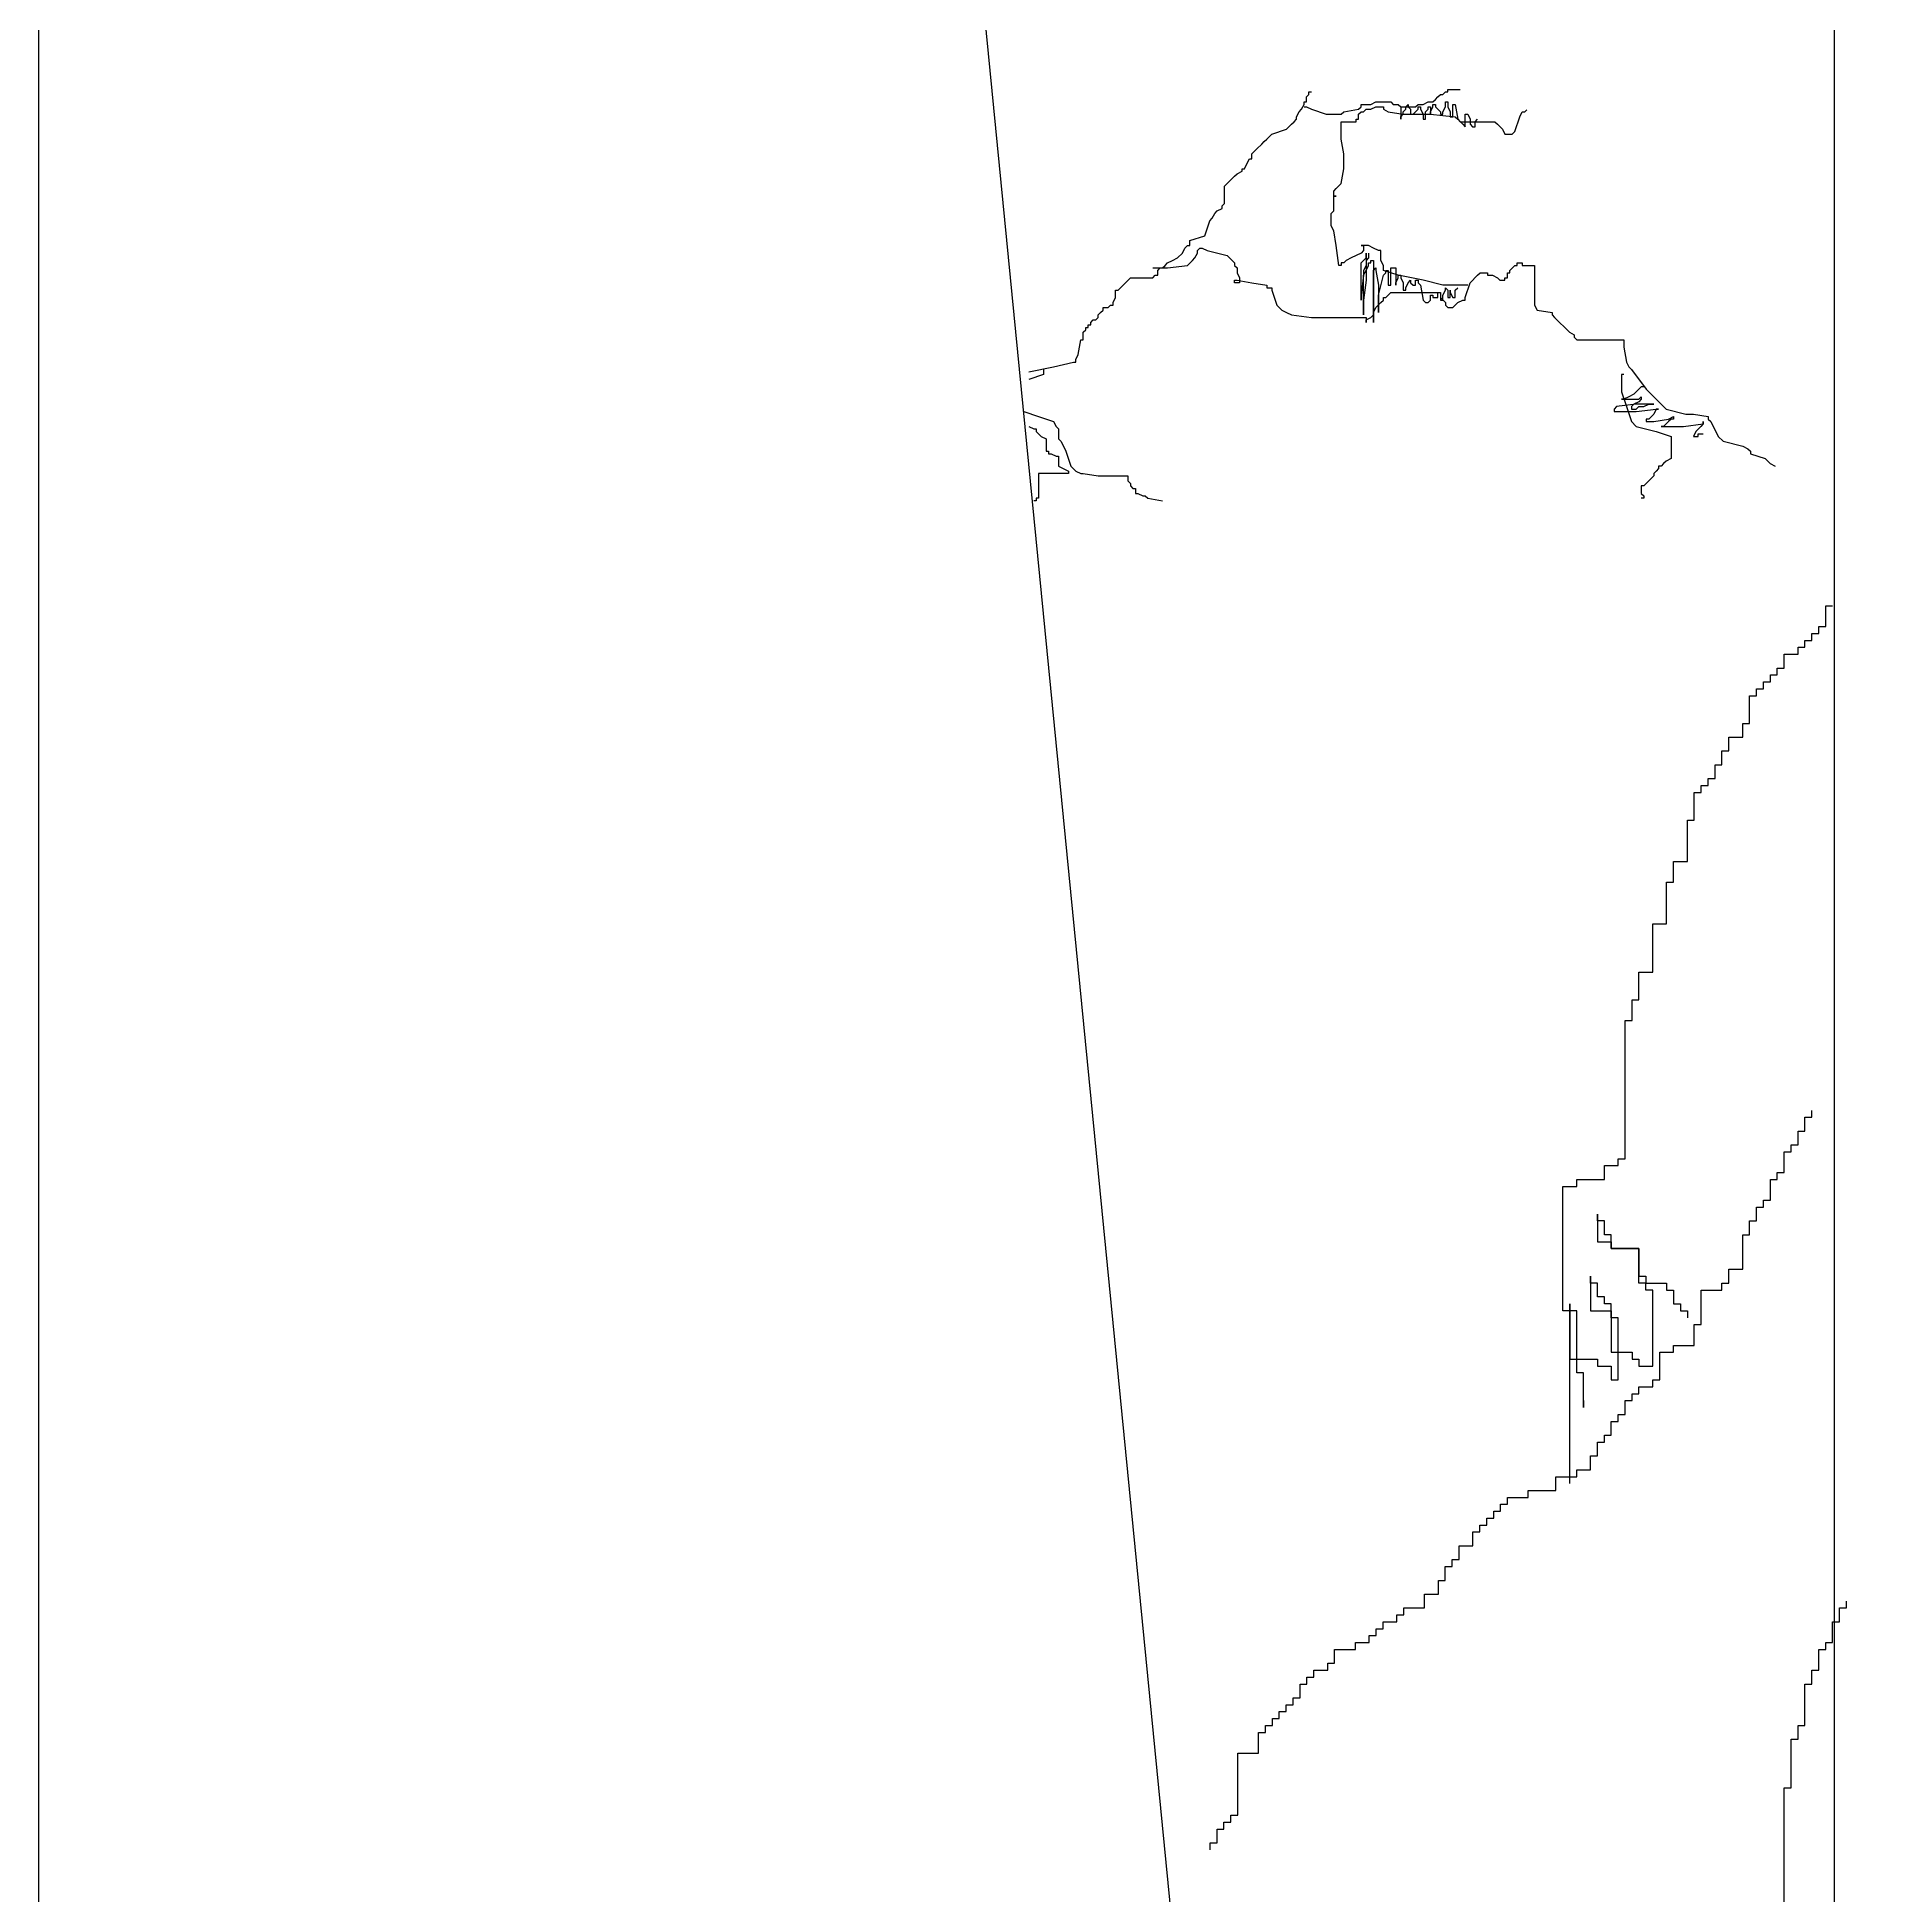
# Model space of a CAD drawing. Header units: metres. Extents: x -150 to 5859, y 346 to 5792.
# Drawn here: x -102 to 494, y 1995 to 2596 of the extents above; entities that cross this region are included whole.
import ezdxf

# ---------------------------------------------------------------- set-up
doc = ezdxf.new("R2010")
doc.units = ezdxf.units.M
for name, color, linetype in [('2', 2, 'Continuous'), ('7', 7, 'Continuous'), ('BH', 3, 'Continuous'), ('DIM', 3, 'Continuous')]:
    doc.layers.add(name, color=color, linetype=linetype)
doc.dimstyles.get("Standard").update_dxf_attribs({"dimtxt": 2.5, "dimasz": 2.5, "dimexe": 1.25, "dimexo": 0.625, "dimtad": 1, "dimcen": 2.5, "dimazin": 3, "dimtfac": 1, "dimtmove": 0, "dimatfit": 3})

# ---------------------------------------------------------------- blocks, each defined once
blk = doc.blocks.new('*D13')
for p, q in [((-101.48, 3872.94), (-101.48, 2672.94)), ((-101.73, 2672.94), (-101.98, 2672.94)), ((-101.48, 1472.94), (-101.48, 2672.94)), ((-101.48, 2672.94), (-101.48, 2672.94)), ((-101.23, 2672.94), (-100.98, 2672.94))]:
    blk.add_line(p, q)
at = {"layer": 'Defpoints'}
for p in [(-101.48, 3872.94), (-101.48, 2672.94), (-101.48, 1472.94)]:
    blk.add_point(p, dxfattribs=at)
at = {"layer": 'DIM', "insert": (-101.48, 2674.065), "char_height": 1, "attachment_point": 5}
blk.add_mtext('0', dxfattribs=at)
blk = doc.blocks.new('*D14')
for p, q in [((-101.48, 3522.94), (-101.48, 2747.94)), ((-101.73, 2747.94), (-101.98, 2747.94)), ((-101.48, 1972.94), (-101.48, 2747.94)), ((-101.48, 2747.94), (-101.48, 2747.94)), ((-101.23, 2747.94), (-100.98, 2747.94))]:
    blk.add_line(p, q)
at = {"layer": 'Defpoints'}
for p in [(-101.48, 3522.94), (-101.48, 2747.94), (-101.48, 1972.94)]:
    blk.add_point(p, dxfattribs=at)
at = {"layer": 'DIM', "insert": (-101.48, 2749.065), "char_height": 1, "attachment_point": 5}
blk.add_mtext('0', dxfattribs=at)

msp = doc.modelspace()

# ---------------------------------------------------------------- linework, layer by layer
at = {"layer": '2'}
msp.add_lwpolyline([(315.77, 1472.94), (480.1, 1472.94), (480.1, 3872.94), (80.1, 3872.94), (315.77, 1472.94)], dxfattribs=at)
at = {"layer": '7'}
msp.add_lwpolyline([(480.1, 1472.94), (480.1, 3572.94), (1980.1, 3572.94), (1980.1, 1472.94)], dxfattribs=at)
at = {"layer": 'BH'}
for p, q in [((309.11, 2576.89), (309.92, 2577.69)), ((309.11, 2575.28), (309.11, 2576.89)), ((309.92, 2577.69), (309.92, 2578.49)), ((309.92, 2578.49), (310.72, 2578.49)), ((350.08, 2575.28), (350.88, 2576.09)), ((350.88, 2576.09), (351.68, 2576.89)), ((351.68, 2576.89), (352.49, 2577.69)), ((352.49, 2577.69), (353.29, 2577.69)), ((353.29, 2577.69), (354.09, 2578.49)), ((354.09, 2578.49), (354.89, 2578.49)), ((354.89, 2578.49), (354.89, 2579.3)), ((354.89, 2579.3), (358.91, 2579.3)), ((305.1, 2568.86), (305.9, 2569.67)), ((305.9, 2570.47), (306.71, 2572.07)), ((305.9, 2569.67), (305.9, 2570.47)), ((306.71, 2572.07), (307.51, 2572.88)), ((307.51, 2572.88), (308.31, 2574.48)), ((308.31, 2574.48), (308.31, 2575.28)), ((308.31, 2575.28), (309.11, 2575.28)), ((308.31, 2573.68), (309.11, 2573.68)), ((309.11, 2573.68), (310.72, 2572.88)), ((310.72, 2572.88), (315.54, 2571.27)), ((315.54, 2571.27), (320.36, 2571.27)), ((320.36, 2571.27), (321.16, 2572.07)), ((321.16, 2572.07), (325.98, 2572.88)), ((325.18, 2568.86), (325.18, 2569.67)), ((325.18, 2569.67), (325.98, 2569.67)), ((325.98, 2572.88), (326.78, 2573.68)), ((325.98, 2571.27), (326.78, 2572.07)), ((325.98, 2569.67), (325.98, 2571.27)), ((326.78, 2573.68), (326.78, 2574.48)), ((326.78, 2574.48), (330, 2574.48)), ((326.78, 2572.07), (327.59, 2572.07)), ((327.59, 2572.07), (328.39, 2572.88)), ((328.39, 2572.88), (330, 2572.88)), ((330, 2574.48), (331.6, 2575.28)), ((330, 2572.88), (331.6, 2573.68)), ((331.6, 2575.28), (336.42, 2575.28)), ((331.6, 2573.68), (334.01, 2573.68)), ((334.01, 2573.68), (334.01, 2572.88)), ((334.01, 2572.88), (335.62, 2572.07)), ((335.62, 2572.07), (340.44, 2571.27)), ((336.42, 2575.28), (337.23, 2574.48)), ((337.23, 2574.48), (338.83, 2574.48)), ((338.83, 2574.48), (339.63, 2573.68)), ((339.63, 2573.68), (339.63, 2569.67)), ((339.63, 2573.68), (344.45, 2573.68)), ((339.63, 2570.47), (340.44, 2571.27)), ((339.63, 2569.67), (339.63, 2570.47)), ((340.44, 2572.07), (341.24, 2572.88)), ((340.44, 2571.27), (340.44, 2572.07)), ((340.44, 2571.27), (349.27, 2571.27)), ((341.24, 2573.68), (342.04, 2574.48)), ((341.24, 2572.88), (341.24, 2573.68)), ((342.04, 2574.48), (342.04, 2573.68)), ((342.04, 2573.68), (342.85, 2572.88)), ((342.85, 2572.88), (342.85, 2571.27)), ((342.85, 2571.27), (343.65, 2571.27)), ((343.65, 2571.27), (344.45, 2572.07)), ((344.45, 2573.68), (345.26, 2574.48)), ((344.45, 2572.07), (345.26, 2572.88)), ((345.26, 2574.48), (346.86, 2574.48)), ((345.26, 2572.88), (345.26, 2573.68)), ((345.26, 2573.68), (346.06, 2573.68)), ((346.06, 2573.68), (346.06, 2572.88)), ((346.06, 2572.88), (346.86, 2571.27)), ((346.86, 2574.48), (348.47, 2575.28)), ((346.86, 2571.27), (346.86, 2569.67)), ((346.86, 2569.67), (347.67, 2569.67)), ((347.67, 2572.07), (348.47, 2572.88)), ((347.67, 2569.67), (347.67, 2572.07)), ((348.47, 2575.28), (350.08, 2575.28)), ((348.47, 2572.88), (348.47, 2573.68)), ((348.47, 2573.68), (349.27, 2573.68)), ((349.27, 2573.68), (349.27, 2571.27)), ((349.27, 2572.07), (350.08, 2573.68)), ((349.27, 2571.27), (349.27, 2572.07)), ((349.27, 2571.27), (357.3, 2570.47)), ((350.08, 2573.68), (350.08, 2574.48)), ((350.08, 2574.48), (350.88, 2574.48)), ((350.88, 2574.48), (350.88, 2573.68)), ((350.88, 2573.68), (352.49, 2572.07)), ((352.49, 2572.07), (352.49, 2571.27)), ((352.49, 2571.27), (353.29, 2571.27)), ((353.29, 2572.07), (354.09, 2573.68)), ((353.29, 2571.27), (353.29, 2572.07)), ((354.09, 2573.68), (354.09, 2575.28)), ((354.09, 2575.28), (354.89, 2575.28)), ((354.89, 2575.28), (354.89, 2573.68)), ((354.89, 2573.68), (355.7, 2572.07)), ((355.7, 2572.07), (355.7, 2570.47)), ((355.7, 2570.47), (356.5, 2570.47)), ((356.5, 2570.47), (356.5, 2574.48)), ((356.5, 2574.48), (357.3, 2574.48)), ((357.3, 2574.48), (358.11, 2569.67)), ((357.3, 2570.47), (358.11, 2569.67)), ((358.11, 2569.67), (359.71, 2568.06)), ((358.11, 2569.67), (358.91, 2568.86)), ((360.52, 2567.26), (360.52, 2571.27)), ((360.52, 2571.27), (361.32, 2571.27)), ((361.32, 2571.27), (362.12, 2569.67)), ((362.12, 2569.67), (362.12, 2568.06)), ((363.73, 2568.86), (364.53, 2569.67)), ((376.58, 2565.65), (378.19, 2570.47)), ((378.19, 2570.47), (378.99, 2572.07)), ((378.99, 2572.07), (379.79, 2572.07)), ((379.79, 2572.07), (380.44, 2572.72)), ((296.26, 2563.25), (297.87, 2564.85)), ((297.87, 2564.85), (302.69, 2566.46)), ((302.69, 2566.46), (304.3, 2568.06)), ((304.3, 2568.06), (305.1, 2568.86)), ((320.36, 2563.25), (320.36, 2568.86)), ((320.36, 2568.86), (325.18, 2568.86)), ((358.91, 2568.86), (370.16, 2568.86)), ((359.71, 2568.06), (360.52, 2567.26)), ((362.12, 2568.06), (362.93, 2567.26)), ((362.93, 2567.26), (363.73, 2567.26)), ((363.73, 2567.26), (363.73, 2568.86)), ((370.16, 2568.86), (370.96, 2568.06)), ((370.96, 2568.06), (372.56, 2566.46)), ((372.56, 2566.46), (373.37, 2564.85)), ((373.37, 2564.85), (375.78, 2564.85)), ((375.78, 2564.85), (376.58, 2565.65)), ((291.45, 2558.43), (293.05, 2560.04)), ((291.45, 2556.83), (291.45, 2558.43)), ((293.05, 2560.04), (294.66, 2561.64)), ((294.66, 2561.64), (295.46, 2562.44)), ((295.46, 2562.44), (296.26, 2563.25)), ((321.16, 2558.43), (320.36, 2563.25)), ((321.16, 2553.62), (321.16, 2558.43)), ((285.82, 2551.21), (286.63, 2552.01)), ((286.63, 2552.01), (288.23, 2552.81)), ((288.23, 2552.81), (288.23, 2553.62)), ((288.23, 2553.62), (289.04, 2553.62)), ((289.04, 2553.62), (289.84, 2555.22)), ((289.84, 2555.22), (290.64, 2556.83)), ((290.64, 2556.83), (291.45, 2556.83)), ((320.36, 2548.8), (321.16, 2553.62)), ((282.61, 2548), (283.41, 2548.8)), ((282.61, 2542.38), (282.61, 2548)), ((283.41, 2548.8), (285.82, 2551.21)), ((317.95, 2546.39), (318.75, 2547.2)), ((317.95, 2544.79), (317.95, 2546.39)), ((318.75, 2547.2), (320.36, 2548.8)), ((279.4, 2539.17), (280.2, 2539.97)), ((280.2, 2539.97), (281.81, 2540.78)), ((281.81, 2541.58), (282.61, 2542.38)), ((281.81, 2540.78), (281.81, 2541.58)), ((317.15, 2539.17), (317.95, 2539.97)), ((317.95, 2544.79), (318.75, 2544.79)), ((318.75, 2544.79), (317.95, 2544.79)), ((317.95, 2539.97), (317.95, 2544.79)), ((276.19, 2531.95), (277.79, 2536.76)), ((277.79, 2536.76), (278.59, 2537.57)), ((278.59, 2537.57), (279.4, 2539.17)), ((317.15, 2535.16), (317.15, 2539.17)), ((317.95, 2533.55), (317.15, 2535.16)), ((318.75, 2528.74), (317.95, 2533.55)), ((268.96, 2526.33), (269.76, 2527.94)), ((269.76, 2527.94), (270.56, 2528.74)), ((270.56, 2528.74), (271.37, 2528.74)), ((271.37, 2530.34), (276.19, 2531.95)), ((271.37, 2528.74), (271.37, 2530.34)), ((273.78, 2527.13), (274.58, 2527.94)), ((274.58, 2527.94), (275.38, 2527.94)), ((275.38, 2527.94), (276.99, 2527.13)), ((319.56, 2522.32), (318.75, 2528.74)), ((329.19, 2528.74), (326.78, 2528.74)), ((326.78, 2528.74), (327.59, 2528.74)), ((327.59, 2528.74), (327.59, 2527.13)), ((330.8, 2527.94), (329.19, 2528.74)), ((332.41, 2527.13), (330.8, 2527.94)), ((259.32, 2521.52), (264.14, 2521.52)), ((260.93, 2520.71), (261.73, 2521.52)), ((261.73, 2521.52), (262.53, 2521.52)), ((262.53, 2521.52), (263.33, 2522.32)), ((263.33, 2522.32), (264.14, 2523.12)), ((264.14, 2523.12), (265.74, 2523.92)), ((264.14, 2521.52), (270.56, 2522.32)), ((265.74, 2523.92), (267.35, 2524.73)), ((267.35, 2524.73), (268.96, 2526.33)), ((270.56, 2522.32), (272.17, 2523.92)), ((272.17, 2523.92), (272.97, 2524.73)), ((272.97, 2524.73), (273.78, 2526.33)), ((273.78, 2526.33), (273.78, 2527.13)), ((276.99, 2527.13), (283.41, 2525.53)), ((283.41, 2525.53), (285.02, 2523.92)), ((285.02, 2523.92), (285.82, 2523.12)), ((285.82, 2523.12), (285.82, 2522.32)), ((285.82, 2522.32), (286.63, 2521.52)), ((286.63, 2521.52), (286.63, 2519.91)), ((320.36, 2522.32), (319.56, 2522.32)), ((321.16, 2523.12), (320.36, 2523.12)), ((320.36, 2523.12), (320.36, 2522.32)), ((321.97, 2523.92), (321.16, 2523.12)), ((323.57, 2524.73), (321.97, 2523.92)), ((325.18, 2525.53), (323.57, 2524.73)), ((326.78, 2526.33), (325.18, 2525.53)), ((327.59, 2527.13), (326.78, 2526.33)), ((326.78, 2523.12), (328.39, 2524.73)), ((326.78, 2511.08), (326.78, 2523.12)), ((328.39, 2522.32), (327.59, 2520.71)), ((328.39, 2524.73), (328.39, 2526.33)), ((328.39, 2526.33), (328.39, 2517.5)), ((329.19, 2524.73), (328.39, 2523.92)), ((328.39, 2523.92), (328.39, 2522.32)), ((328.39, 2520.71), (329.19, 2522.32)), ((329.19, 2526.33), (329.19, 2524.73)), ((329.19, 2523.12), (330, 2523.12)), ((329.19, 2522.32), (329.19, 2523.12)), ((330, 2523.12), (330, 2523.92)), ((330, 2523.92), (330.8, 2523.92)), ((330.8, 2523.92), (330.8, 2503.86)), ((330.8, 2520.71), (331.6, 2521.52)), ((331.6, 2521.52), (331.6, 2520.71)), ((333.21, 2527.13), (332.41, 2527.13)), ((333.21, 2523.92), (333.21, 2527.13)), ((334.01, 2522.32), (333.21, 2523.92)), ((334.01, 2520.71), (334.01, 2522.32)), ((336.42, 2515.9), (336.42, 2521.52)), ((336.42, 2521.52), (338.03, 2521.52)), ((338.03, 2521.52), (338.03, 2515.9)), ((374.97, 2520.71), (376.58, 2522.32)), ((376.58, 2522.32), (377.38, 2522.32)), ((377.38, 2523.12), (378.99, 2523.12)), ((377.38, 2522.32), (377.38, 2523.12)), ((378.99, 2523.12), (378.99, 2522.32)), ((378.99, 2522.32), (383.01, 2522.32)), ((383.01, 2522.32), (383.01, 2509.48)), ((248.88, 2515.1), (250.48, 2516.7)), ((250.48, 2516.7), (252.09, 2518.31)), ((252.09, 2518.31), (259.32, 2518.31)), ((259.32, 2518.31), (260.12, 2519.11)), ((260.12, 2519.11), (260.93, 2519.11)), ((260.93, 2519.11), (260.93, 2520.71)), ((285.82, 2516.7), (285.82, 2517.5)), ((285.82, 2517.5), (286.63, 2517.5)), ((287.43, 2516.7), (285.82, 2516.7)), ((286.63, 2519.91), (287.43, 2518.31)), ((286.63, 2517.5), (291.45, 2516.7)), ((287.43, 2518.31), (287.43, 2516.7)), ((291.45, 2516.7), (296.26, 2515.9)), ((296.26, 2515.9), (296.26, 2515.1)), ((327.59, 2519.11), (326.78, 2512.69)), ((327.59, 2520.71), (327.59, 2519.11)), ((327.59, 2519.11), (328.39, 2520.71)), ((327.59, 2506.27), (327.59, 2519.11)), ((328.39, 2517.5), (327.59, 2511.08)), ((330.8, 2503.86), (330.8, 2520.71)), ((331.6, 2520.71), (332.41, 2515.9)), ((332.41, 2512.69), (334.01, 2519.11)), ((332.41, 2515.9), (332.41, 2507.07)), ((338.83, 2519.11), (334.01, 2520.71)), ((334.01, 2519.11), (334.82, 2519.91)), ((334.82, 2519.91), (334.82, 2520.71)), ((334.82, 2520.71), (335.62, 2520.71)), ((335.62, 2520.71), (335.62, 2515.9)), ((335.62, 2515.9), (336.42, 2515.9)), ((338.03, 2516.7), (338.83, 2518.31)), ((338.03, 2515.9), (338.03, 2516.7)), ((346.86, 2517.5), (338.83, 2519.11)), ((338.83, 2518.31), (338.83, 2519.11)), ((338.83, 2519.11), (339.63, 2519.11)), ((339.63, 2519.11), (339.63, 2518.31)), ((339.63, 2518.31), (340.44, 2516.7)), ((340.44, 2516.7), (340.44, 2514.29)), ((341.24, 2515.1), (342.04, 2516.7)), ((342.04, 2516.7), (342.85, 2517.5)), ((342.85, 2517.5), (342.85, 2516.7)), ((342.85, 2516.7), (343.65, 2515.9)), ((343.65, 2515.9), (344.45, 2515.9)), ((344.45, 2515.9), (344.45, 2517.5)), ((344.45, 2517.5), (345.26, 2517.5)), ((345.26, 2517.5), (345.26, 2516.7)), ((345.26, 2516.7), (346.06, 2515.9)), ((346.06, 2515.9), (346.86, 2511.08)), ((353.29, 2515.9), (346.86, 2517.5)), ((361.32, 2515.9), (353.29, 2515.9)), ((360.52, 2511.89), (362.12, 2516.7)), ((362.12, 2516.7), (364.53, 2519.11)), ((364.53, 2519.11), (365.34, 2519.91)), ((365.34, 2519.91), (367.75, 2519.91)), ((367.75, 2519.91), (367.75, 2519.11)), ((367.75, 2519.11), (369.35, 2519.11)), ((369.35, 2519.11), (370.96, 2518.31)), ((370.96, 2518.31), (371.76, 2517.5)), ((371.76, 2517.5), (373.37, 2517.5)), ((373.37, 2517.5), (373.37, 2518.31)), ((373.37, 2518.31), (374.17, 2518.31)), ((374.17, 2518.31), (374.17, 2519.91)), ((374.17, 2519.91), (374.97, 2519.91)), ((374.97, 2519.91), (374.97, 2520.71)), ((244.86, 2508.68), (245.67, 2509.48)), ((245.67, 2509.48), (246.47, 2509.48)), ((246.47, 2510.28), (247.27, 2511.89)), ((246.47, 2509.48), (246.47, 2510.28)), ((247.27, 2511.89), (247.27, 2514.29)), ((247.27, 2514.29), (248.07, 2514.29)), ((248.07, 2514.29), (248.88, 2515.1)), ((296.26, 2515.1), (297.87, 2515.1)), ((297.87, 2515.1), (297.87, 2514.29)), ((297.87, 2514.29), (299.48, 2509.48)), ((299.48, 2509.48), (301.08, 2507.87)), ((326.78, 2512.69), (326.78, 2511.08)), ((327.59, 2511.08), (327.59, 2506.27)), ((331.6, 2508.68), (333.21, 2510.28)), ((332.41, 2507.07), (332.41, 2512.69)), ((333.21, 2510.28), (334.01, 2511.08)), ((334.01, 2511.08), (334.01, 2511.89)), ((334.01, 2511.89), (334.82, 2511.89)), ((334.82, 2511.89), (335.62, 2512.69)), ((335.62, 2512.69), (336.42, 2513.49)), ((336.42, 2513.49), (352.49, 2513.49)), ((340.44, 2514.29), (341.24, 2514.29)), ((341.24, 2514.29), (341.24, 2515.1)), ((346.86, 2511.08), (347.67, 2510.28)), ((347.67, 2510.28), (348.47, 2510.28)), ((348.47, 2510.28), (349.27, 2511.08)), ((349.27, 2511.08), (349.27, 2512.69)), ((349.27, 2512.69), (350.08, 2512.69)), ((350.08, 2512.69), (350.08, 2511.89)), ((350.08, 2511.89), (351.68, 2511.89)), ((351.68, 2511.89), (351.68, 2513.49)), ((351.68, 2513.49), (352.49, 2513.49)), ((352.49, 2513.49), (352.49, 2511.89)), ((352.49, 2513.49), (352.49, 2511.08)), ((352.49, 2511.89), (354.09, 2510.28)), ((352.49, 2511.08), (353.29, 2511.08)), ((353.29, 2512.69), (354.09, 2514.29)), ((353.29, 2511.08), (353.29, 2512.69)), ((354.09, 2514.29), (354.09, 2515.1)), ((354.09, 2515.1), (354.89, 2514.29)), ((354.09, 2510.28), (354.09, 2509.48)), ((354.09, 2509.48), (354.89, 2508.68)), ((354.89, 2514.29), (354.89, 2511.89)), ((354.89, 2511.89), (355.7, 2511.89)), ((355.7, 2511.89), (355.7, 2514.29)), ((355.7, 2514.29), (355.7, 2513.49)), ((355.7, 2513.49), (356.5, 2511.89)), ((356.5, 2511.89), (357.3, 2511.89)), ((356.5, 2508.68), (358.11, 2510.28)), ((357.3, 2514.29), (358.11, 2515.1)), ((357.3, 2511.89), (357.3, 2514.29)), ((358.11, 2510.28), (359.71, 2511.08)), ((359.71, 2511.08), (360.52, 2511.08)), ((360.52, 2511.08), (360.52, 2511.89)), ((383.01, 2509.48), (383.81, 2507.87)), ((239.24, 2503.86), (240.04, 2504.66)), ((239.24, 2503.06), (239.24, 2503.86)), ((240.04, 2504.66), (240.85, 2504.66)), ((240.85, 2504.66), (241.65, 2505.47)), ((241.65, 2506.27), (242.45, 2507.07)), ((241.65, 2505.47), (241.65, 2506.27)), ((242.45, 2507.07), (243.26, 2507.87)), ((243.26, 2507.87), (243.26, 2508.68)), ((243.26, 2508.68), (244.86, 2508.68)), ((301.08, 2507.87), (302.69, 2507.07)), ((302.69, 2507.07), (304.3, 2506.27)), ((304.3, 2506.27), (310.72, 2505.47)), ((310.72, 2505.47), (328.39, 2505.47)), ((328.39, 2505.47), (328.39, 2503.86)), ((328.39, 2504.66), (330, 2505.47)), ((328.39, 2503.86), (328.39, 2504.66)), ((330, 2505.47), (330.8, 2506.27)), ((330.8, 2507.07), (331.6, 2508.68)), ((330.8, 2506.27), (330.8, 2507.07)), ((354.89, 2508.68), (356.5, 2508.68)), ((383.81, 2507.87), (388.63, 2507.07)), ((388.63, 2507.07), (388.63, 2506.27)), ((388.63, 2506.27), (389.43, 2505.47)), ((389.43, 2505.47), (394.25, 2500.65)), ((235.22, 2493.43), (236.03, 2498.24)), ((236.03, 2498.24), (236.83, 2498.24)), ((236.83, 2500.65), (237.63, 2501.45)), ((236.83, 2498.24), (236.83, 2500.65)), ((237.63, 2501.45), (237.63, 2502.26)), ((237.63, 2502.26), (238.44, 2502.26)), ((238.44, 2502.26), (238.44, 2503.06)), ((238.44, 2503.06), (239.24, 2503.06)), ((394.25, 2500.65), (395.86, 2499.85)), ((395.86, 2499.85), (395.86, 2499.05)), ((395.86, 2499.05), (396.66, 2498.24)), ((396.66, 2498.24), (411.92, 2498.24)), ((411.92, 2498.24), (411.92, 2495.84)), ((234.42, 2491.82), (235.22, 2493.43)), ((234.42, 2491.02), (234.42, 2491.82)), ((411.92, 2495.84), (412.72, 2491.02)), ((219.16, 2487.81), (227.19, 2489.42)), ((223.98, 2487.01), (219.16, 2485.4)), ((223.98, 2488.61), (223.98, 2487.01)), ((227.19, 2489.42), (233.62, 2491.02)), ((233.62, 2491.02), (234.42, 2491.02)), ((411.92, 2487.01), (411.12, 2487.01)), ((411.12, 2487.01), (411.12, 2481.39)), ((412.72, 2491.02), (413.53, 2489.42)), ((413.53, 2489.42), (414.33, 2488.61)), ((414.33, 2488.61), (419.15, 2482.19)), ((411.12, 2481.39), (412.72, 2476.58)), ((413.53, 2479.79), (411.92, 2478.98)), ((415.13, 2480.59), (413.53, 2479.79)), ((416.74, 2482.19), (415.13, 2480.59)), ((417.54, 2483), (416.74, 2482.19)), ((416.74, 2478.98), (417.54, 2479.79)), ((418.34, 2483), (417.54, 2483)), ((417.54, 2479.79), (417.54, 2478.98)), ((419.15, 2482.19), (425.57, 2475.77)), ((217.55, 2474.97), (222.37, 2473.37)), ((222.37, 2473.37), (227.19, 2471.76)), ((409.51, 2476.58), (408.71, 2475.77)), ((408.71, 2475.77), (408.71, 2474.97)), ((408.71, 2474.97), (415.93, 2474.97)), ((415.93, 2477.38), (409.51, 2476.58)), ((411.92, 2478.98), (411.12, 2478.98)), ((411.12, 2478.98), (416.74, 2478.98)), ((412.72, 2476.58), (414.33, 2471.76)), ((415.13, 2477.38), (414.33, 2476.58)), ((414.33, 2476.58), (414.33, 2475.77)), ((414.33, 2475.77), (415.93, 2475.77)), ((416.74, 2478.18), (415.13, 2477.38)), ((421.56, 2477.38), (415.93, 2477.38)), ((415.93, 2475.77), (416.74, 2476.58)), ((415.93, 2474.97), (422.36, 2475.77)), ((417.54, 2478.98), (416.74, 2478.18)), ((416.74, 2476.58), (418.34, 2476.58)), ((418.34, 2476.58), (419.95, 2477.38)), ((419.95, 2477.38), (421.56, 2477.38)), ((421.56, 2474.17), (419.95, 2472.56)), ((422.36, 2475.77), (421.56, 2474.17)), ((422.36, 2475.77), (423.16, 2475.77)), ((423.16, 2475.77), (422.36, 2475.77)), ((425.57, 2475.77), (432, 2474.17)), ((426.38, 2472.56), (427.98, 2473.37)), ((427.98, 2473.37), (427.98, 2472.56)), ((432, 2474.17), (434.41, 2474.17)), ((434.41, 2474.17), (439.23, 2473.37)), ((439.23, 2473.37), (439.23, 2472.56)), ((219.16, 2470.16), (220.77, 2469.35)), ((220.77, 2469.35), (221.57, 2469.35)), ((221.57, 2469.35), (221.57, 2468.55)), ((221.57, 2468.55), (223.18, 2466.95)), ((227.19, 2471.76), (228, 2470.16)), ((228, 2470.16), (228.8, 2469.35)), ((228.8, 2469.35), (228.8, 2466.14)), ((414.33, 2471.76), (415.93, 2470.16)), ((415.93, 2470.16), (422.36, 2468.55)), ((419.95, 2472.56), (419.15, 2472.56)), ((419.15, 2472.56), (419.15, 2471.76)), ((419.15, 2471.76), (421.56, 2471.76)), ((421.56, 2471.76), (426.38, 2472.56)), ((422.36, 2468.55), (427.18, 2466.95)), ((424.77, 2470.16), (423.97, 2470.16)), ((423.97, 2470.16), (431.2, 2470.16)), ((426.38, 2471.76), (424.77, 2470.16)), ((427.18, 2472.56), (426.38, 2471.76)), ((427.98, 2472.56), (427.18, 2472.56)), ((431.2, 2470.16), (437.62, 2470.96)), ((435.21, 2468.55), (434.41, 2466.95)), ((436.82, 2470.16), (435.21, 2468.55)), ((436.01, 2467.75), (437.62, 2467.75)), ((436.01, 2466.95), (436.01, 2467.75)), ((437.62, 2470.96), (436.82, 2470.16)), ((437.62, 2470.96), (437.62, 2471.76)), ((437.62, 2471.76), (437.62, 2470.96)), ((439.23, 2472.56), (440.03, 2471.76)), ((440.03, 2471.76), (440.83, 2470.16)), ((440.83, 2470.16), (441.64, 2468.55)), ((441.64, 2468.55), (442.44, 2466.95)), ((223.18, 2466.95), (224.78, 2466.14)), ((224.78, 2466.14), (224.78, 2462.13)), ((224.78, 2462.13), (225.59, 2462.13)), ((225.59, 2462.13), (225.59, 2461.33)), ((225.59, 2461.33), (226.39, 2461.33)), ((226.39, 2461.33), (228, 2460.53)), ((228.8, 2466.14), (229.6, 2465.34)), ((229.6, 2465.34), (230.41, 2463.74)), ((230.41, 2463.74), (231.21, 2462.13)), ((231.21, 2462.13), (232.81, 2457.32)), ((427.18, 2466.95), (427.18, 2459.72)), ((434.41, 2466.95), (436.01, 2466.95)), ((442.44, 2466.95), (444.05, 2465.34)), ((444.05, 2465.34), (450.47, 2463.74)), ((450.47, 2463.74), (452.08, 2462.93)), ((452.08, 2462.93), (452.88, 2462.13)), ((452.88, 2462.13), (452.88, 2461.33)), ((452.88, 2461.33), (457.7, 2459.72)), ((228, 2460.53), (228.8, 2460.53)), ((228.8, 2460.53), (228.8, 2457.32)), ((228.8, 2457.32), (232.01, 2455.71)), ((232.01, 2455.71), (232.01, 2454.91)), ((232.81, 2457.32), (234.42, 2455.71)), ((234.42, 2455.71), (236.03, 2454.91)), ((422.36, 2455.71), (421.56, 2454.91)), ((423.16, 2456.51), (422.36, 2455.71)), ((423.97, 2457.32), (423.16, 2457.32)), ((423.16, 2457.32), (423.16, 2456.51)), ((424.77, 2458.12), (423.97, 2457.32)), ((425.57, 2458.92), (424.77, 2458.12)), ((427.18, 2459.72), (425.57, 2458.92)), ((457.7, 2459.72), (459.31, 2458.12)), ((459.31, 2458.12), (460.91, 2457.32)), ((232.01, 2454.91), (222.37, 2454.91)), ((222.37, 2454.91), (222.37, 2446.88)), ((236.03, 2454.91), (236.83, 2454.91)), ((236.83, 2454.91), (241.65, 2454.11)), ((241.65, 2454.11), (251.29, 2454.11)), ((251.29, 2454.11), (251.29, 2452.5)), ((251.29, 2452.5), (252.09, 2451.7)), ((252.09, 2451.7), (252.09, 2450.9)), ((252.09, 2450.9), (252.89, 2450.09)), ((252.89, 2450.09), (253.7, 2450.09)), ((253.7, 2450.09), (253.7, 2448.49)), ((418.34, 2450.9), (417.54, 2450.9)), ((417.54, 2450.9), (417.54, 2448.49)), ((419.95, 2452.5), (418.34, 2450.9)), ((421.56, 2454.11), (419.95, 2452.5)), ((421.56, 2454.91), (421.56, 2454.11)), ((221.57, 2446.08), (220.77, 2446.08)), ((222.37, 2446.88), (221.57, 2446.88)), ((221.57, 2446.88), (221.57, 2446.08)), ((253.7, 2448.49), (254.5, 2448.49)), ((254.5, 2448.49), (256.11, 2447.69)), ((256.11, 2447.69), (256.91, 2447.69)), ((256.91, 2447.69), (257.71, 2446.88)), ((257.71, 2446.88), (262.53, 2446.08)), ((417.54, 2448.49), (418.34, 2447.69)), ((418.34, 2446.88), (417.54, 2446.88)), ((418.34, 2447.69), (418.34, 2446.88)), ((477.27, 2412.04), (479.51, 2412.04)), ((477.27, 2405.32), (477.27, 2412.04)), ((472.79, 2403.08), (475.03, 2403.08)), ((472.79, 2400.84), (472.79, 2403.08)), ((475.03, 2405.32), (477.27, 2405.32)), ((475.03, 2403.08), (475.03, 2405.32)), ((463.83, 2391.89), (463.83, 2396.37)), ((463.83, 2396.37), (468.31, 2396.37)), ((468.31, 2398.61), (470.55, 2398.61)), ((468.31, 2396.37), (468.31, 2398.61)), ((470.55, 2400.84), (472.79, 2400.84)), ((470.55, 2398.61), (470.55, 2400.84)), ((459.35, 2389.65), (461.59, 2389.65)), ((459.35, 2387.41), (459.35, 2389.65)), ((461.59, 2391.89), (463.83, 2391.89)), ((461.59, 2389.65), (461.59, 2391.89)), ((452.63, 2382.94), (454.87, 2382.94)), ((452.63, 2373.98), (452.63, 2382.94)), ((454.87, 2385.17), (457.11, 2385.17)), ((454.87, 2382.94), (454.87, 2385.17)), ((457.11, 2387.41), (459.35, 2387.41)), ((457.11, 2385.17), (457.11, 2387.41)), ((450.39, 2373.98), (452.63, 2373.98)), ((450.39, 2369.5), (450.39, 2373.98)), ((443.67, 2365.03), (445.91, 2365.03)), ((443.67, 2360.55), (443.67, 2365.03)), ((445.91, 2365.03), (445.91, 2369.5)), ((445.91, 2369.5), (450.39, 2369.5)), ((441.43, 2360.55), (443.67, 2360.55)), ((441.43, 2356.07), (441.43, 2360.55)), ((436.95, 2353.83), (439.19, 2353.83)), ((436.95, 2351.59), (436.95, 2353.83)), ((439.19, 2356.07), (441.43, 2356.07)), ((439.19, 2353.83), (439.19, 2356.07)), ((434.71, 2351.59), (436.95, 2351.59)), ((434.71, 2342.64), (434.71, 2351.59)), ((432.47, 2342.64), (434.71, 2342.64)), ((432.47, 2329.21), (432.47, 2342.64)), ((427.99, 2329.21), (432.47, 2329.21)), ((427.99, 2322.49), (427.99, 2329.21)), ((425.75, 2322.49), (427.99, 2322.49)), ((425.75, 2309.06), (425.75, 2322.49)), ((421.27, 2309.06), (425.75, 2309.06)), ((421.27, 2293.39), (421.27, 2309.06)), ((416.79, 2293.39), (421.27, 2293.39)), ((416.79, 2284.44), (416.79, 2293.39)), ((414.55, 2284.44), (416.79, 2284.44)), ((414.55, 2277.72), (414.55, 2284.44)), ((412.31, 2277.72), (414.55, 2277.72)), ((412.31, 2232.95), (412.31, 2277.72)), ((470.55, 2246.38), (472.79, 2246.38)), ((470.55, 2241.9), (470.55, 2246.38)), ((472.79, 2246.38), (472.79, 2248.62)), ((468.31, 2241.9), (470.55, 2241.9)), ((468.31, 2237.42), (468.31, 2241.9)), ((410.07, 2232.95), (412.31, 2232.95)), ((410.07, 2230.71), (410.07, 2232.95)), ((463.83, 2235.19), (466.07, 2235.19)), ((463.83, 2228.47), (463.83, 2235.19)), ((466.07, 2237.42), (468.31, 2237.42)), ((466.07, 2235.19), (466.07, 2237.42)), ((405.59, 2226.23), (405.59, 2230.71)), ((405.59, 2230.71), (410.07, 2230.71)), ((461.59, 2228.47), (463.83, 2228.47)), ((461.59, 2226.23), (461.59, 2228.47)), ((392.15, 2183.7), (392.15, 2223.99)), ((392.15, 2223.99), (396.63, 2223.99)), ((396.63, 2226.23), (405.59, 2226.23)), ((396.63, 2223.99), (396.63, 2226.23)), ((459.35, 2226.23), (461.59, 2226.23)), ((459.35, 2219.52), (459.35, 2226.23)), ((403.35, 2215.04), (403.35, 2206.08)), ((403.35, 2212.8), (403.35, 2215.04)), ((454.87, 2217.28), (457.11, 2217.28)), ((454.87, 2212.8), (454.87, 2217.28)), ((457.11, 2219.52), (459.35, 2219.52)), ((457.11, 2217.28), (457.11, 2219.52)), ((405.59, 2212.8), (403.35, 2212.8)), ((405.59, 2208.32), (405.59, 2212.8)), ((452.63, 2212.8), (454.87, 2212.8)), ((452.63, 2208.32), (452.63, 2212.8)), ((403.35, 2206.08), (407.83, 2206.08)), ((407.83, 2208.32), (405.59, 2208.32)), ((407.83, 2203.84), (407.83, 2208.32)), ((407.83, 2206.08), (407.83, 2203.84)), ((407.83, 2203.84), (416.79, 2203.84)), ((416.79, 2203.84), (407.83, 2203.84)), ((416.79, 2203.84), (416.79, 2194.89)), ((416.79, 2192.65), (416.79, 2203.84)), ((450.39, 2208.32), (452.63, 2208.32)), ((450.39, 2197.13), (450.39, 2208.32)), ((445.91, 2197.13), (450.39, 2197.13)), ((445.91, 2192.65), (445.91, 2197.13)), ((401.11, 2194.89), (401.11, 2183.7)), ((401.11, 2192.65), (401.11, 2194.89)), ((403.35, 2192.65), (401.11, 2192.65)), ((403.35, 2188.17), (403.35, 2192.65)), ((416.79, 2194.89), (419.03, 2194.89)), ((419.03, 2192.65), (416.79, 2192.65)), ((419.03, 2194.89), (419.03, 2192.65)), ((419.03, 2190.41), (419.03, 2192.65)), ((419.03, 2192.65), (425.75, 2192.65)), ((421.27, 2190.41), (419.03, 2190.41)), ((421.27, 2165.79), (421.27, 2190.41)), ((425.75, 2192.65), (425.75, 2190.41)), ((425.75, 2190.41), (427.99, 2190.41)), ((427.99, 2190.41), (427.99, 2185.94)), ((436.95, 2190.41), (443.67, 2190.41)), ((436.95, 2179.22), (436.95, 2190.41)), ((443.67, 2190.41), (443.67, 2192.65)), ((443.67, 2192.65), (445.91, 2192.65)), ((394.39, 2185.94), (394.39, 2168.03)), ((394.39, 2183.7), (394.39, 2185.94)), ((405.59, 2188.17), (403.35, 2188.17)), ((405.59, 2185.94), (405.59, 2188.17)), ((407.83, 2185.94), (405.59, 2185.94)), ((407.83, 2181.46), (407.83, 2185.94)), ((427.99, 2185.94), (430.23, 2185.94)), ((430.23, 2185.94), (430.23, 2183.7)), ((394.39, 2183.7), (392.15, 2183.7)), ((394.39, 2127.73), (394.39, 2183.7)), ((396.63, 2183.7), (394.39, 2183.7)), ((396.63, 2163.55), (396.63, 2183.7)), ((401.11, 2183.7), (407.83, 2183.7)), ((407.83, 2183.7), (407.83, 2170.27)), ((410.07, 2181.46), (407.83, 2181.46)), ((410.07, 2161.31), (410.07, 2181.46)), ((430.23, 2183.7), (432.47, 2183.7)), ((432.47, 2183.7), (432.47, 2181.46)), ((434.71, 2179.22), (436.95, 2179.22)), ((434.71, 2172.5), (434.71, 2179.22)), ((427.99, 2172.5), (434.71, 2172.5)), ((427.99, 2170.27), (427.99, 2172.5)), ((394.39, 2168.03), (403.35, 2168.03)), ((403.35, 2168.03), (403.35, 2165.79)), ((407.83, 2170.27), (414.55, 2170.27)), ((414.55, 2170.27), (414.55, 2168.03)), ((414.55, 2168.03), (416.79, 2168.03)), ((416.79, 2168.03), (416.79, 2165.79)), ((423.51, 2161.31), (423.51, 2170.27)), ((423.51, 2170.27), (427.99, 2170.27)), ((398.87, 2163.55), (396.63, 2163.55)), ((398.87, 2152.36), (398.87, 2163.55)), ((403.35, 2165.79), (407.83, 2165.79)), ((407.83, 2165.79), (407.83, 2161.31)), ((407.83, 2161.31), (410.07, 2161.31)), ((416.79, 2165.79), (421.27, 2165.79)), ((421.27, 2161.31), (423.51, 2161.31)), ((421.27, 2159.07), (421.27, 2161.31)), ((398.87, 2154.59), (398.87, 2152.36)), ((412.31, 2154.59), (414.55, 2154.59)), ((412.31, 2150.12), (412.31, 2154.59)), ((414.55, 2156.83), (416.79, 2156.83)), ((414.55, 2154.59), (414.55, 2156.83)), ((416.79, 2159.07), (421.27, 2159.07)), ((416.79, 2156.83), (416.79, 2159.07)), ((410.07, 2150.12), (412.31, 2150.12)), ((410.07, 2147.88), (410.07, 2150.12)), ((405.59, 2141.16), (405.59, 2143.4)), ((405.59, 2143.4), (407.83, 2143.4)), ((407.83, 2147.88), (410.07, 2147.88)), ((407.83, 2143.4), (407.83, 2147.88)), ((401.11, 2136.69), (403.35, 2136.69)), ((401.11, 2132.21), (401.11, 2136.69)), ((403.35, 2141.16), (405.59, 2141.16)), ((403.35, 2136.69), (403.35, 2141.16)), ((396.63, 2132.21), (401.11, 2132.21)), ((396.63, 2129.97), (396.63, 2132.21)), ((380.95, 2125.49), (389.91, 2125.49)), ((380.95, 2123.25), (380.95, 2125.49)), ((389.91, 2129.97), (396.63, 2129.97)), ((389.91, 2125.49), (389.91, 2129.97)), ((369.75, 2118.78), (371.99, 2118.78)), ((369.75, 2116.54), (369.75, 2118.78)), ((371.99, 2121.02), (374.23, 2121.02)), ((371.99, 2118.78), (371.99, 2121.02)), ((374.23, 2123.25), (380.95, 2123.25)), ((374.23, 2121.02), (374.23, 2123.25)), ((365.27, 2114.3), (367.51, 2114.3)), ((365.27, 2112.06), (365.27, 2114.3)), ((367.51, 2116.54), (369.75, 2116.54)), ((367.51, 2114.3), (367.51, 2116.54)), ((358.55, 2107.58), (363.03, 2107.58)), ((358.55, 2103.11), (358.55, 2107.58)), ((363.03, 2112.06), (365.27, 2112.06)), ((363.03, 2107.58), (363.03, 2112.06)), ((354.07, 2100.87), (356.31, 2100.87)), ((354.07, 2096.39), (354.07, 2100.87)), ((356.31, 2103.11), (358.55, 2103.11)), ((356.31, 2100.87), (356.31, 2103.11)), ((351.83, 2096.39), (354.07, 2096.39)), ((351.83, 2091.91), (351.83, 2096.39)), ((347.35, 2091.91), (351.83, 2091.91)), ((347.35, 2087.44), (347.35, 2091.91)), ((483.99, 2087.44), (483.99, 2089.67)), ((333.91, 2082.96), (338.39, 2082.96)), ((333.91, 2080.72), (333.91, 2082.96)), ((338.39, 2085.2), (340.63, 2085.2)), ((338.39, 2082.96), (338.39, 2085.2)), ((340.63, 2087.44), (347.35, 2087.44)), ((340.63, 2085.2), (340.63, 2087.44)), ((479.51, 2082.96), (481.75, 2082.96)), ((479.51, 2076.24), (479.51, 2082.96)), ((481.75, 2087.44), (483.99, 2087.44)), ((481.75, 2082.96), (481.75, 2087.44)), ((324.95, 2076.24), (329.43, 2076.24)), ((324.95, 2074), (324.95, 2076.24)), ((329.43, 2078.48), (331.67, 2078.48)), ((329.43, 2076.24), (329.43, 2078.48)), ((331.67, 2080.72), (333.91, 2080.72)), ((331.67, 2078.48), (331.67, 2080.72)), ((477.27, 2076.24), (479.51, 2076.24)), ((477.27, 2074), (477.27, 2076.24)), ((318.23, 2074), (324.95, 2074)), ((318.23, 2069.53), (318.23, 2074)), ((475.03, 2074), (477.27, 2074)), ((475.03, 2067.29), (475.03, 2074)), ((309.27, 2065.05), (311.51, 2065.05)), ((309.27, 2062.81), (309.27, 2065.05)), ((311.51, 2067.29), (315.99, 2067.29)), ((311.51, 2065.05), (311.51, 2067.29)), ((315.99, 2069.53), (318.23, 2069.53)), ((315.99, 2067.29), (315.99, 2069.53)), ((472.79, 2067.29), (475.03, 2067.29)), ((472.79, 2062.81), (472.79, 2067.29)), ((304.79, 2058.33), (307.03, 2058.33)), ((304.79, 2056.09), (304.79, 2058.33)), ((307.03, 2058.33), (307.03, 2062.81)), ((307.03, 2062.81), (309.27, 2062.81)), ((470.55, 2062.81), (472.79, 2062.81)), ((470.55, 2049.38), (470.55, 2062.81)), ((300.31, 2053.86), (302.55, 2053.86)), ((300.31, 2051.62), (300.31, 2053.86)), ((302.55, 2056.09), (304.79, 2056.09)), ((302.55, 2053.86), (302.55, 2056.09)), ((293.59, 2047.14), (295.83, 2047.14)), ((293.59, 2040.42), (293.59, 2047.14)), ((295.83, 2049.38), (298.07, 2049.38)), ((295.83, 2047.14), (295.83, 2049.38)), ((298.07, 2051.62), (300.31, 2051.62)), ((298.07, 2049.38), (298.07, 2051.62)), ((468.31, 2049.38), (470.55, 2049.38)), ((468.31, 2044.9), (468.31, 2049.38)), ((286.87, 2040.42), (293.59, 2040.42)), ((286.87, 2020.28), (286.87, 2040.42)), ((466.07, 2044.9), (468.31, 2044.9)), ((466.07, 2029.23), (466.07, 2044.9)), ((463.83, 1966.55), (463.83, 2029.23)), ((463.83, 2029.23), (466.07, 2029.23)), ((282.39, 2018.04), (284.63, 2018.04)), ((282.39, 2015.8), (282.39, 2018.04)), ((284.63, 2020.28), (286.87, 2020.28)), ((284.63, 2018.04), (284.63, 2020.28)), ((277.91, 2011.32), (280.15, 2011.32)), ((277.91, 2009.08), (277.91, 2011.32)), ((280.15, 2015.8), (282.39, 2015.8)), ((280.15, 2011.32), (280.15, 2015.8))]:
    msp.add_line(p, q, dxfattribs=at)

# ---------------------------------------------------------------- dimensions: what is measured, and where the dimension line sits
at = {"layer": 'DIM'}
for base, p1, p2, picture, middle in [((-101.48, 2672.94), (-101.48, 3872.94), (-101.48, 1472.94), '*D13', (-101.48, 2674.065)), ((-101.48, 2747.94), (-101.48, 3522.94), (-101.48, 1972.94), '*D14', (-101.48, 2749.065))]:
    dim = msp.add_linear_dim(base=base, p1=p1, p2=p2, dimstyle='Standard', dxfattribs=at)
    dim.commit()
    dim.dimension.update_dxf_attribs({"geometry": picture, "text_midpoint": middle})

doc.saveas('drawing.dxf')
